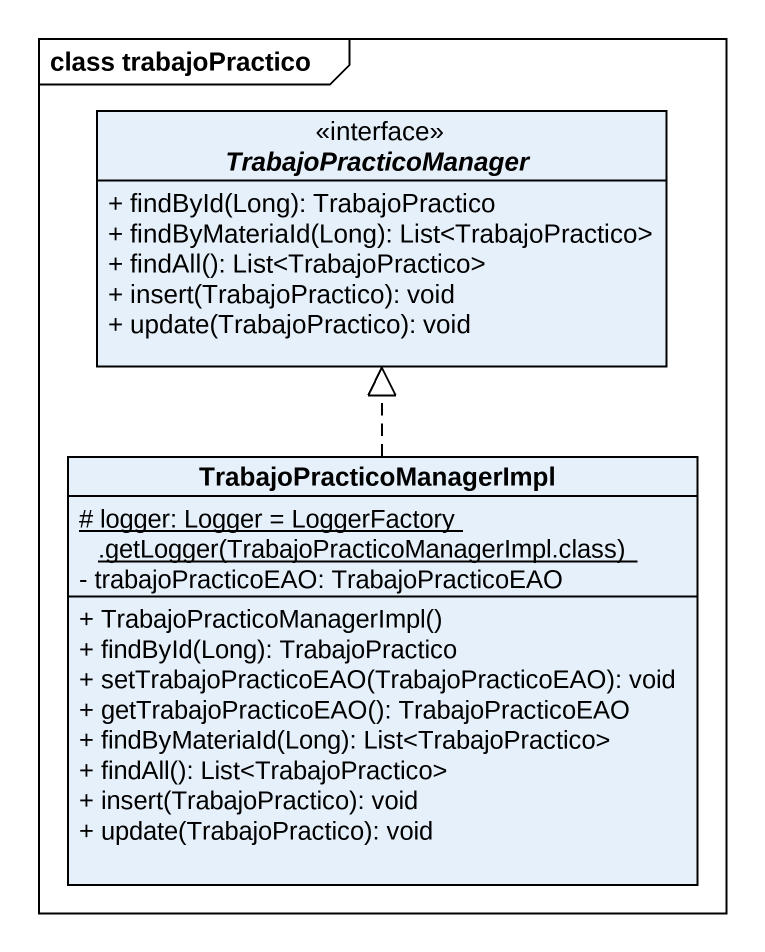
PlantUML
@startuml
mainframe class trabajoPractico
hide circle
hide empty members
skinparam classAttributeIconSize 0
interface TrabajoPracticoManager <<interface>> {
  + findById(Long): TrabajoPractico
  + findByMateriaId(Long): List<TrabajoPractico>
  + findAll(): List<TrabajoPractico>
  + insert(TrabajoPractico): void
  + update(TrabajoPractico): void
}
class TrabajoPracticoManagerImpl {
  {static} {field} # logger: Logger = LoggerFactory .getLogger(TrabajoPracticoManagerImpl.class)
  - trabajoPracticoEAO: TrabajoPracticoEAO
  + TrabajoPracticoManagerImpl()
  + findById(Long): TrabajoPractico
  + setTrabajoPracticoEAO(TrabajoPracticoEAO): void
  + getTrabajoPracticoEAO(): TrabajoPracticoEAO
  + findByMateriaId(Long): List<TrabajoPractico>
  + findAll(): List<TrabajoPractico>
  + insert(TrabajoPractico): void
  + update(TrabajoPractico): void
}
TrabajoPracticoManagerImpl .up.|> TrabajoPracticoManager
@enduml
